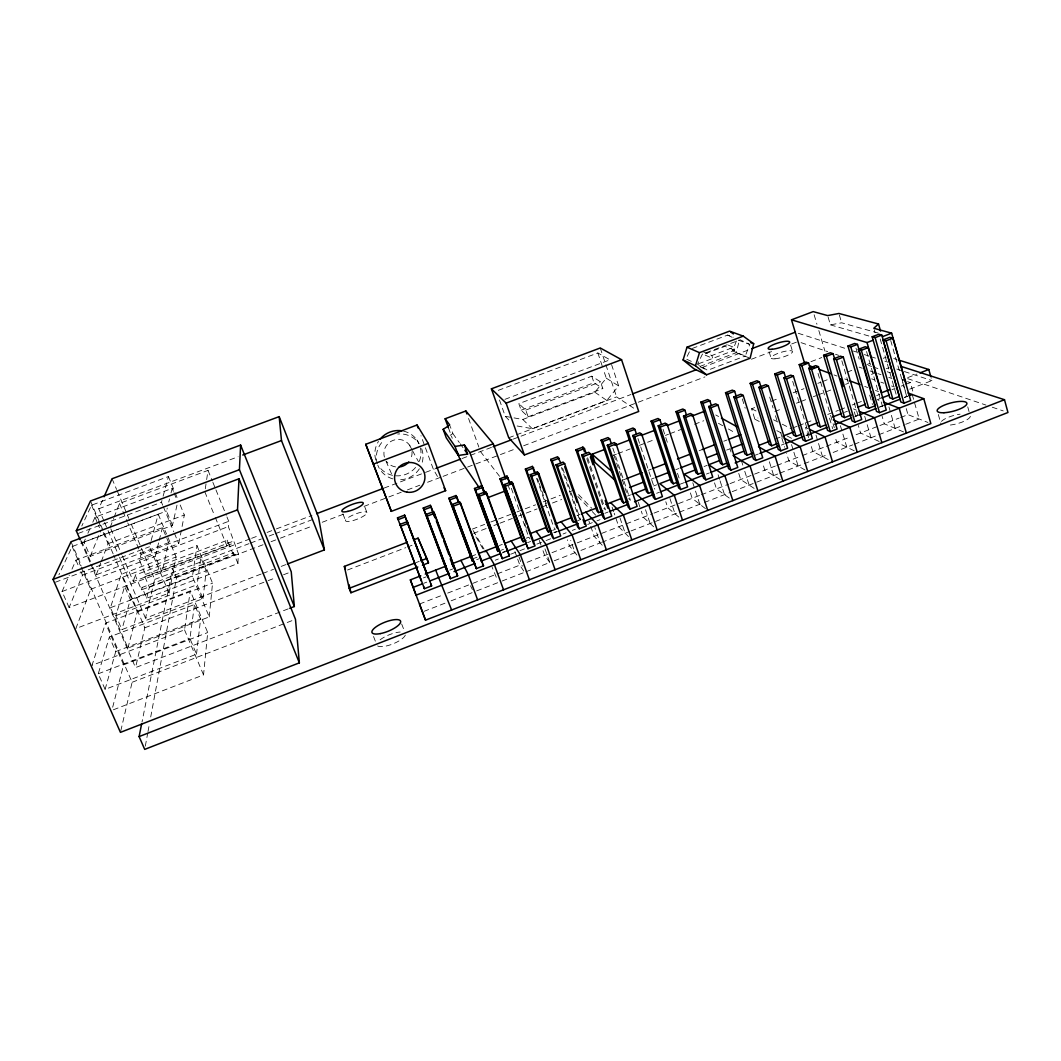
<?xml version="1.0" encoding="UTF-8"?>
<svg xmlns="http://www.w3.org/2000/svg" width="1061" height="1061" viewBox="0 0 1061 1061"><rect width="100%" height="100%" fill="white"/><g stroke="black" fill="none" stroke-linecap="round" stroke-linejoin="round"><path stroke-width="0.75" stroke-dasharray="5 3.75" d="M237.929 563.51L233.526 552.741L142.094 587.449L146.683 598.218L237.929 563.51L238.327 553.444L228.354 526.588L228.725 521.296L226.895 516.813M233.42 554.943L227.399 540.182L135.171 575.102L141.458 589.863L233.42 554.943L233.526 552.741M122.4 555.937L133.328 581.534L226.988 546.044L227.399 540.182M113.394 709.782L203.54 674.915L207.704 632.542L190.29 590.911L105.503 623.218L92.028 665.327L184.534 629.849L190.29 590.911M209.242 616.905L212.545 583.205L196.988 545.606L121.153 574.293L110.463 607.688L127.943 648.059L209.242 616.905L192.426 576.534L196.988 545.606M196.51 654.16L200.595 619.054L194.508 604.478L109.389 636.998L98.249 673.788L105.105 689.385L196.51 654.16L189.932 638.563L194.508 604.478M202.983 598.656L206.232 570.738L200.781 557.582L197.16 584.677L202.983 598.656L121.896 629.611L115.848 615.632L124.681 586.428L130.331 599.584L121.896 629.611M205.29 488.789L206.431 481.124M206.656 479.585L208.022 470.381L119.508 503.445L114.27 516.893M145.304 746.148L147.718 733.178M148.009 731.559L149.508 723.456M150.715 716.971L176.55 577.595L172.625 568.245L142.015 722.024M81.127 567.171L90.742 589.279L75.848 628.563L169.031 593.099L176.113 556.972L167.187 535.606M93.036 567.41L96.233 574.81L178.725 543.656L184.335 515.009L180.052 504.651M71.989 569.134L75.954 560.181L162.386 527.662L168.646 542.635L162.028 572.343L155.264 556.296L158.818 541.985M85.304 539.107L84.005 542.025L90.212 556.362L172.479 525.394L177.373 503.418M120.808 730.79L132.108 682.289L82.188 567.449M288.168 608.881L135.543 667.594L144.813 627.794L113.779 555.341M261.165 574.041L145.516 618.178L154.681 579.439L129.495 519.943M146.683 598.218L149.362 587.224L144.893 576.707L145.49 574.439L139.429 560.181L141.086 554.372L127.771 522.914M699.942 366.443L736.281 352.676L739.371 340.117M159.216 540.394L162.386 527.662M172.479 525.394L166.511 511.07L167.267 508.047M168.765 501.999L169.521 498.975M171.02 492.927L172.147 488.392L95.013 517.224L91.127 525.977M112.678 707.236L123.606 664.862L105.503 623.218M127.943 648.059L137.267 611.892L121.153 574.293M141.458 589.863L142.094 587.449M169.031 593.099L149.482 546.747L150.728 542.105M151.153 540.553L158.248 514.24L72.161 546.534L58.912 574.783M162.704 505.222L161.484 502.264L162.704 497.715M163.115 496.203L168.42 476.522L91.538 505.195L81.803 525.991M105.105 689.385L115.729 651.573L109.389 636.998M133.328 581.534L135.171 575.102M96.233 574.81L100.729 562.953M101.299 561.468L108.036 543.683L101.697 528.882M736.387 341.019L732.567 350.886L745.286 356.005L749.782 344.44L740.246 339.812L702.435 354.109L697.488 364.255L707.581 370.316L745.286 356.005M110.185 527.344L113.686 518.378M250.051 538.895L69.111 607.555L82.466 575.142L79.867 569.16M90.212 556.362L100.782 530.699M69.111 607.555L62.055 591.521L69.336 575.102M87.891 533.272L90.477 527.436M103.938 520.938L98.739 508.789L103.394 498.272M689.398 351.828L685.963 358.883L693.165 362.239M499.492 399.984L505.275 416.336L522.808 419.466L594.863 392.225L606.308 378.207L603.324 369.294M517.158 425.991L532.277 428.684L606.812 400.448L618.656 385.925L610.99 362.889M450.222 435.302L452.848 433.564L450.275 426.482M419.533 604.014L443.259 594.823M447.689 593.099L469.851 584.505M472.795 583.364L519.837 565.128L523.736 571.11M527.145 562.29L550.526 553.219M551.985 552.662L575.659 543.484M577.197 542.887L652.515 513.683M654.04 513.1L699.756 495.368M701.281 494.771L728.575 484.201M730.087 483.604L775.339 466.058M776.838 465.474L800.856 456.164M802.355 455.58L824.795 446.88M826.294 446.31L850.14 437.052M856.094 434.745L878.375 426.111M879.861 425.541L899.105 418.074M900.577 417.503L907.977 414.639L927.924 422.464M423.976 611.361L446.601 602.568M451.124 600.818L472.172 592.648M476.668 590.897L499.134 582.171M502.118 581.004L524.519 572.317M526.004 571.733L549.81 562.489L544.373 547.144M554.266 560.765L575.022 552.701L570.725 540.42M580.937 550.407L600.155 542.94L594.85 527.596M601.627 542.37L629.597 531.508M631.07 530.938L677.939 512.742M679.398 512.171L702.899 503.047M704.438 502.45L730.671 492.264M732.209 491.667L778.257 473.776M779.795 473.179L827.063 454.824M833.137 452.463L852.858 444.811M854.37 444.227L904.171 424.877M905.683 424.294L919.211 419.042L914.396 402.185M651.175 479.161L654.266 477.967M675.817 469.665L678.907 468.485M726.639 450.076L729.729 448.896M132.108 682.289L292.398 620.499M792.54 428.021L797.129 426.257M798.654 425.66L804.782 423.299M806.307 422.716L812.421 420.355M827.726 414.453L838.429 410.328M839.967 409.732L846.081 407.371M852.208 405.01L855.259 403.83M856.797 403.246L861.386 401.482M876.678 395.581L879.741 394.4M891.983 389.679L895.033 388.498M901.16 386.138L904.224 384.957M905.749 384.374L910.338 382.597L913.136 392.411M472.755 555.792L475.713 554.638M499.333 545.526L502.291 544.386M577.078 515.527L579.996 514.399M627.515 496.071L630.592 494.877M653.642 485.991L656.706 484.797M704.106 466.508L707.157 465.341M775.366 439.015L781.413 436.681M844.463 412.358L847.447 411.204M880.259 398.538L877.288 399.692L881.903 401.482M909.728 389.148L931.916 380.581L931.014 377.424M423.405 577.9L426.217 576.826M474.201 558.298L476.986 557.224M526.031 538.285L528.802 537.211L530.142 539.054M449.798 570.089L452.609 569.001M476.668 559.704L479.479 558.616M500.659 550.434L503.458 549.359M552.569 530.394L555.341 529.32L553.895 527.529L536.137 477.092M577.688 520.686L580.46 519.611L562.343 467.424M502.887 552.197L505.978 551.004M527.556 542.662L530.646 541.468M553.776 532.529L556.853 531.349M806.665 435.116L809.715 433.936M855.524 416.23L858.574 415.05M879.94 406.801L883.004 405.62M904.37 397.358L907.434 396.177M423.763 583.285L426.787 582.118M502.185 552.98L505.182 551.826M554.518 532.755L557.489 531.601M604.995 513.245L607.953 512.105M656.613 493.299L659.544 492.171M680.088 484.227L684.478 482.53M706.401 474.055L709.318 472.927M755.233 455.196L758.31 454.002M781.373 445.089L784.437 443.909M805.896 435.62L808.946 434.426M854.689 416.761L857.726 415.58M878.959 407.371L883.508 405.62M904.662 397.437L907.685 396.27M495.248 560.208L498.325 559.014M510.659 554.24L518.352 551.269M519.903 550.672L524.519 548.882M536.839 544.121L544.545 541.137M546.083 540.54L550.712 538.749M563.033 533.988L566.11 532.794M572.277 530.407L575.354 529.214M587.688 524.452L595.38 521.468M596.932 520.871L600.009 519.691M347.531 570.009L405.832 547.648M407.358 547.065L413.498 544.704M754.676 407.57L751.599 408.75L754.862 419.175L757.939 417.994M774.848 411.509L782.541 408.551M796.373 403.233L799.45 402.053M800.989 401.469L807.142 399.108M813.296 396.748L816.373 395.554M817.912 394.971L831.744 389.652M845.59 384.347L848.654 383.154M871.479 374.4L875.895 372.703M886.227 368.737L889.171 367.61M472.304 529.121L484.652 524.373M490.819 522.012L496.999 519.638M498.537 519.041L510.885 514.306M517.052 511.932L535.566 504.824M543.285 501.853L549.452 499.479M551.004 498.895L560.261 495.341M569.518 491.774L574.147 489.996M98.249 673.788L189.932 638.563M123.606 664.862L207.704 632.542M486.15 528.511L473.816 533.259L485.023 552.41M493.856 525.553L498.484 523.776M500.023 523.179L512.357 518.431M518.537 516.07L524.704 513.696M526.243 513.1L537.038 508.948M543.205 506.588L546.282 505.394M552.449 503.02L561.707 499.466M621.998 480.381L626.627 478.604M648.231 470.302L651.308 469.108M699.133 450.713L702.223 449.532M723.814 441.217L726.904 440.036M416.151 562.555L419.201 561.388M905.285 390.859L902.115 379.785L916.929 374.069M810.962 361.668L821.718 357.557M262.704 573.457L273.499 569.333M281.205 566.388L285.833 564.624M144.813 627.794L266.576 581.242M268.115 580.646L275.82 577.701M283.539 574.757L289.693 572.396M613.338 455.355L616.401 454.188M617.926 453.591L630.194 448.909M639.385 445.381L654.717 439.519M665.433 435.408L668.51 434.241M670.035 433.657L680.764 429.546M694.557 424.267L703.748 420.753M115.729 651.573L200.595 619.054M771.626 401.071L779.331 398.114M793.204 392.809L803.986 388.671M817.845 383.353L820.935 382.172M822.474 381.589L828.628 379.228M847.129 372.146L853.283 369.785M866.97 364.533L869.914 363.406M883.216 358.313L886.174 357.172M149.362 587.224L238.327 553.444M176.55 577.595L263.327 544.638M271.072 541.694L278.818 538.749M280.369 538.166L312.915 525.805M322.212 522.264L345.448 513.444M364.042 506.376L387.292 497.556M388.843 496.959L401.23 492.251M407.437 489.903L419.824 485.195M427.57 482.251L441.522 476.959M443.074 476.362L498.856 455.182M500.407 454.585L515.898 448.697M523.643 445.766L636.759 402.795M638.311 402.212L704.942 376.907M751.427 359.241L771.572 351.589M791.718 343.95L797.912 341.589M130.331 599.584L206.232 570.738M110.463 607.688L192.426 576.534M115.848 615.632L197.16 584.677M137.267 611.892L212.545 583.205M139.429 560.181L228.354 526.588M62.055 591.521L155.264 556.296M528.126 416.801L602.82 388.565L600.566 381.867L591.773 376.191L518.856 403.671L521.137 410.209L528.126 416.801L525.779 410.103L518.856 403.671M90.742 589.279L176.113 556.972M702.647 351.536L711.851 355.515L733.655 347.252L734.57 350.21L695.804 364.798M145.49 574.439L234.163 540.858M508.75 437.769L514.903 435.434M516.455 434.851L616.6 396.907L635.95 409.665M144.893 576.707L234.043 542.927M251.603 538.312L259.348 535.367M267.08 532.436L274.826 529.505M276.377 528.922L311.987 515.421M384.095 488.073L425.023 472.556M425.7 472.304L434.32 469.042M462.185 458.471L491.614 447.318M513.285 439.095L519.479 436.747M521.031 436.164L630.963 394.493M702.196 367.491L750.193 349.281M154.681 579.439L248.977 543.67M250.529 543.073L261.351 538.975M269.083 536.044L273.711 534.28M275.263 533.696L315.462 518.444M108.036 543.683L184.335 515.009M504.93 399.347L609.969 359.825L597.86 352.955L496.336 391.071M55.437 582.21L149.482 546.747M82.466 575.142L168.646 542.635M521.137 410.209L593.974 382.729L602.82 388.565M141.086 554.372L228.725 521.296M525.779 410.103L600.566 381.867M692.303 348.432L727.634 335.09L733.244 337.186M78.315 533.404L161.484 502.264M84.005 542.025L166.511 511.07M98.739 508.789L238.115 456.747M828.137 317.146L830.418 324.865L841.638 322.796L878.19 333.048M830.418 324.865L870.497 336.47M893.747 358.525L896.797 359.48M798.257 333.273L845.484 348.485M853.362 351.032L856.506 352.04M864.37 354.573L869.105 356.098M870.67 356.602L876.97 358.631M884.847 361.164L887.991 362.186M896.757 369.042L902.871 371.058M904.396 371.549L931.916 380.581M801.055 342.65L827.699 351.642M835.537 354.294L838.667 355.342M868.455 365.395L871.585 366.456M873.15 366.987L879.423 369.109M887.261 371.748L890.391 372.809M907.632 378.631L986.001 405.09M992.274 407.212L1003.242 410.912M902.115 379.785L906.227 381.191M907.593 381.655L910.338 382.597M859.131 367.133L862.248 368.22M870.06 370.912L876.306 373.074M877.871 373.618L880.988 374.692M888.8 377.398L891.916 378.472M871.691 378.843L874.741 379.944M880.842 382.132L883.906 383.22M891.545 385.952L894.595 387.04M833.999 374.931L837.063 376.071M844.742 378.949L847.819 380.09M864.702 386.416L867.779 387.557M875.458 390.435L878.521 391.589M738.363 340.143L749.782 344.44M728.151 345.09L733.655 347.252M734.57 350.21L724.928 346.35L703.562 354.427L712.78 358.459L711.851 355.515M736.281 352.676L750.1 358.26M853.429 408.883L856.399 410.13M903.574 431.933L884.317 423.816L882.115 416.27M879.131 441.442L860.564 433.021L858.336 425.474M700.22 366.867L707.581 370.316M727.634 335.09L732.952 337.677M854.238 450.792L836.744 442.251L834.941 436.217M808.23 428.724L805.498 427.384L808.721 437.941M751.599 408.75L757.435 411.695M773.496 419.785L780.79 423.458M782.249 424.201L791.002 428.617M754.862 419.175L759.252 421.469M776.851 430.66L781.254 432.954M787.116 436.005L791.519 438.299M828.23 459.599L812.845 451.522L810.551 443.975M715.777 414.957L718.602 416.535M804.981 469.943L788.867 460.819L786.546 453.272M718.43 423.286L722.7 425.726M728.39 428.976L735.512 433.047M780.233 479.572L764.809 470.142L762.448 462.596M606.308 378.207L618.656 385.925M754.132 488.392L740.684 479.506L738.284 471.959M594.863 392.225L606.812 400.448M729.278 498.06L716.467 488.896L714.517 482.848M705.459 508.63L692.17 498.312L690.194 492.277M678.761 517.039L667.793 507.755L665.791 501.72M628.642 498.67L630.446 500.315L612.82 448.127M653.669 526.786L643.337 517.237L641.308 511.203M522.808 419.466L532.277 428.684M628.497 536.561L618.802 526.76L614.173 513.166M505.275 416.336L509.704 420.899M578.577 494.598L591.852 508.365M577.807 496.455L591.123 510.394M592.237 511.561L597.781 517.357M580.46 519.611L578.895 517.874L561.375 467.45M602.21 545.235L594.187 536.296L588.961 521.203M576.945 555.062L569.478 545.871L567.37 539.837M480.461 451.548L499.532 476.296M549.81 562.489L544.704 555.487L542.556 549.452M452.848 433.564L459.32 442.543M460.235 443.816L463.007 447.662M473.14 530.54L484.002 549.028M496.296 577.25L492.132 567.25M416.854 439.904L418.856 443.379A23.435 22.838 -24.2 0 0 397.703 434.029M437.477 476.482L433.405 469.386L420.978 435.726M409.506 445.116L411.748 449.267M412.49 450.646L418.485 461.707M470.487 585.765L472.397 589.545M75.954 560.181L79.217 567.662M386.018 461.15L392.318 475.633M80.888 541.389L90.105 562.675M90.769 564.2L135.543 667.594M71.021 541.76L81.538 565.937M72.161 546.534L80.49 565.699M81.511 540.805L92.4 565.937M110.835 528.842L121.763 554.439M104.588 522.463L118.872 555.884M119.522 557.41L145.516 618.178M90.49 501.004L113.129 553.829M91.538 505.195L97.891 519.996M98.527 521.481L101.06 527.41M95.013 517.224L99.495 527.702M112.055 478.75L116.577 489.426M117.227 490.964L128.845 518.418M119.508 503.445L127.134 521.428M184.534 629.849L203.54 674.915M158.248 514.24L166.537 534.081M163.328 506.694L173.792 531.826M174.415 533.312L178.725 543.656M168.42 476.522L174.548 491.323M175.158 492.808L177.598 498.723M172.147 488.392L173.394 491.376M174.004 492.874L177.107 500.354M204.839 491.853L214.68 515.938M215.303 517.45L226.988 546.044M208.022 470.381L212.28 480.872M212.89 482.37L215.33 488.352M215.94 489.85L226.285 515.314M373.538 636.507L375.7 642.064M342.915 513.869L345.541 520.659M364.838 507.105L366.92 512.529A11.446 2.732 -21.1 0 1 351.615 520.924A11.446 2.732 -21.1 0 1 350.17 516.402A11.446 2.732 -21.1 0 1 366.92 512.529M401.668 623.974L404.347 630.924M448.432 427.782L452.251 438.299M519.001 556.972L522.317 566.176M468.564 418.485L478.843 447.039M514.943 551.548L517.118 557.582M517.662 559.094L519.837 565.128M524.664 523.696L526.309 528.298M511.349 488.312L528.802 537.211M508.484 486.296L509.572 489.32M539.333 540.394L542.012 547.94M537.516 478.657L538.59 481.721M539.134 483.259L541.296 489.4M541.839 490.938L547.781 507.821M612.104 507.131L613.656 511.667M587.622 457.755L605.499 509.943L603.802 508.259L586.627 458.113M619.969 517.874L625.194 533.219M613.815 454.798L626.52 492.397M645.512 509.718L650.154 523.524M638.258 502.145L640.804 509.691M591.773 376.191L593.974 382.729M600.247 347.981L605.354 363.273M605.871 364.798L616.6 396.907M597.86 352.955L602.834 367.809M637.94 438.525L654.796 489.174M669.942 498.537L675.021 513.869M663.045 429.201L667.687 443.365M677.502 473.259L679.57 479.559M692.806 482.768L699.809 504.24M718.098 474.718L719.583 479.32M720.074 480.845L724.517 494.651M741.36 460.554L742.819 465.156M744.756 471.283L749.132 485.089M730.021 448.869L731.002 451.986M742.276 398.896L745.193 408.22M769.371 461.76L773.681 475.553M769.689 397.106L773.058 407.968M775.445 415.726L777.368 421.946M780.724 432.808L782.647 439.015M781.877 438.193L784.676 447.238M769.119 351.788L771.068 358.101M791.533 444.599L793.416 450.726M793.893 452.265L798.137 466.058M792.7 381.363L794.596 387.57M795.06 389.122L809.715 437.251M790.604 345.077L792.514 351.416M816.002 435.129L822.514 456.601M818.018 373.406L834.291 427.742M829.503 418.127L832.673 428.684M814.132 314.772L816.943 324.242M818.827 330.555L824.928 351.072M840.392 425.7L846.811 447.158M841.85 360.833L857.885 415.156M854.33 411.907L856.108 417.941M839.357 315.024L841.638 322.796M864.715 416.297L871.015 437.755M855.988 348.18L859.198 359.135M869.715 395.143L872.46 404.533M888.946 406.933L895.152 428.392M866.558 351.523L883.216 408.83M880.179 338.95L896.399 395.289M874.198 329.692L875.02 332.544M890.709 340.528L907.102 397.822M906.24 408.604L907.977 414.639M912.221 394.52L913.959 400.66M938.335 414.533L940.961 423.883M967.751 406.894L969.051 411.602M970.351 416.297A15.292 4.416 -14.5 0 1 962.208 422.053A15.292 4.416 -14.5 0 1 947.287 425.289M941.465 421.416A15.292 4.416 -14.5 0 1 960.099 414.175M405.315 635.115A15.371 4.92 -21.9 0 1 392.464 644.08A15.371 4.92 -21.9 0 1 377.583 645.91M380.103 639.836A15.371 4.92 -21.9 0 1 400.209 632.024M420.461 447.928A23.156 22.573 -23.9 0 1 418.816 462.41M415.594 467.437A23.156 22.573 -23.9 0 1 394.016 475.607M392.543 475.341A23.156 22.573 -23.9 0 1 379.109 466.628M375.819 460.05A23.156 22.573 -23.9 0 1 378.459 441.416M403.459 431.098A23.156 22.573 -23.9 0 1 419.068 443.75M421.655 448.644A23.435 22.838 -24.2 0 1 421.442 464.758M419.374 468.79A23.435 22.838 -24.2 0 1 397.238 479.691M392.769 478.869A23.435 22.838 -24.2 0 1 377.809 465.182M377.318 463.776A23.435 22.838 -24.2 0 1 383.923 440.235M411.986 451.787A14.125 13.766 -23.9 0 1 410.713 458.843M395.554 466.906A14.125 13.766 -23.9 0 1 386.469 461.416M384.387 457.105A14.125 13.766 -23.9 0 1 393.14 440.342A14.125 13.766 -23.9 0 1 410.726 447.185M774.994 358.804A11.247 2.56 -17 0 0 792.434 352.133A11.247 2.56 -17 0 0 777.952 353.393A11.247 2.56 -17 0 0 774.994 358.804"/><path stroke-width="1.5" d="M299.361 662.846L237.505 509.864L238.99 478.79L71.021 541.76L53.05 579.386L120.437 732.355L299.361 662.846L295.475 619.306L238.99 478.79M289.706 608.285L294.335 606.507L239.428 469.691L240.608 445.063L90.49 501.004L76.286 530.752L80.238 539.877M900.59 366.244L1004.488 399.705L1007.95 412.504L144.707 749.384L139.11 736.586L141.683 723.642M753.695 343.724L750.1 358.26L706.533 374.798L693.894 368.737L683.112 359.958L686.997 347.199L729.557 331.138L743.244 336.125L753.695 343.724L750.604 342.57M706.533 374.798L695.485 365.78L699.491 352.663L743.244 336.125M104.071 496.773L112.055 478.75L279.176 416.628L318.552 517.277L324.387 549.903L287.372 564.028M880.564 331.098L878.521 324.003L873.787 328.26L891.638 333.167L905.975 383.326M443.166 429.347L455.05 446.429L464.333 444.983L467.636 454.081L458.352 455.474L446.283 437.888L443.166 429.347L449.758 425.063L445.143 418.763L465.859 410.978L493.299 443.777L505.779 478.697M139.11 736.586L1004.488 399.705M420.793 575.831L410.368 579.863L425.514 620.154L930.842 423.604L923.773 398.671L908.03 393.021M629.624 487.463L643.483 482.132M655.804 477.384L669.663 472.039M680.446 467.888L692.767 463.14M706.626 457.795L717.408 453.644M731.268 448.299L742.05 444.148M889.211 389.798L881.598 392.729L867.036 342.557L791.493 319.812L804.822 364.016M425.262 574.107L446.071 566.083M452.013 563.789L471.27 556.362M478.67 553.497L496.389 546.667M505.235 543.245L521.415 537.012M530.235 533.603L546.375 527.383M555.155 523.988L571.229 517.781M581.455 513.842L596.653 507.98M605.924 504.399L621.348 498.445M632.131 494.28L645.963 488.949M670.499 479.479L659.783 483.617L674.265 495.248L682.502 520.195M694.955 470.05L684.265 474.161L699.597 485.434L707.714 510.394M719.318 460.646L708.682 464.745L724.849 475.66L732.846 500.62M743.615 451.27L733.005 455.368L750.008 465.925L757.886 490.872M758.761 445.421L769.331 441.349M782.925 436.098L793.456 432.039M808.495 426.23L817.5 422.755M832.5 416.973L841.466 413.511M857.911 407.159L865.365 404.294M881.744 397.968L889.171 395.103M510.421 483.776L506.986 476.084L499.983 478.75L521.879 539.89L523.179 541.733L525.964 540.659M535.885 474.055L532.37 466.402L525.381 469.068L546.985 530.195L548.404 531.999L551.176 530.924M560.738 462.821L557.662 456.747L550.699 459.413L572.012 520.527L573.55 522.291L576.309 521.216M586.043 453.153L584.465 448.551L582.874 447.132L575.924 449.784L596.945 510.898L598.603 512.609L602.741 511.004M611.269 443.525L609.717 438.922L607.993 437.556L601.083 440.196L621.799 501.309L623.576 502.967L627.701 501.376M636.401 433.922L634.863 429.32L633.032 428.007L626.136 430.633L646.573 491.747L648.457 493.352L652.568 491.76M661.494 424.48L659.942 419.745L657.979 418.485L651.109 421.111L671.268 482.211L673.271 483.763L677.356 482.185M686.454 414.944L684.929 410.222L682.846 409.002L676.003 411.615L695.87 472.715L697.992 474.214L702.064 472.649M711.334 405.435L709.822 400.713L707.634 399.546L700.817 402.146L720.392 463.246L722.634 464.705L726.692 463.14M736.135 395.965L734.65 391.244L732.342 390.13L725.538 392.716L744.835 453.803L747.183 455.222L752.581 453.127M761.334 388.101L759.384 381.814L756.957 380.74L750.18 383.326L769.198 444.4L771.665 445.766L777.05 443.684M785.472 377.119L784.039 372.398L781.493 371.377L774.742 373.949L793.482 435.023L796.055 436.35L801.413 434.267M810.498 369.321L808.601 363.034L805.949 362.053L799.225 364.613L817.686 425.686L820.365 426.96L825.71 424.891M834.49 358.406L833.084 353.684L830.325 352.756L823.615 355.316L841.811 416.363L844.596 417.596L851.254 415.023M870.338 388.406L857.487 344.374L854.622 343.485L847.938 346.032L865.856 407.092L868.747 408.273L875.391 405.7L871.253 391.549M892.818 398.976L899.436 396.416L881.81 335.09L878.826 334.255L872.169 336.788L889.808 397.835L892.818 398.976L875.126 337.65L872.169 336.788M413.153 587.383L422.238 583.882M429.824 580.951L449.493 573.351M454.015 571.6L475.129 563.431M481.15 561.11L500.686 553.563M506.681 551.243L526.15 543.723M533.63 540.831L551.534 533.908M558.988 531.03L578.311 523.564M584.253 521.269L603.523 513.816M609.438 511.535L627.157 504.678M634.531 501.84L653.669 494.439M661.016 491.601L678.616 484.797M685.937 481.973L703.483 475.195M710.777 472.37L728.987 465.328M735.18 462.941L752.143 456.389M759.848 453.405L778.297 446.283M785.976 443.312L802.832 436.8M810.485 433.843L827.275 427.344M834.901 424.4L851.638 417.928M859.251 414.997L875.935 408.551M885.02 405.037L900.139 399.188M909.197 395.687L912.221 394.52M424.427 588.683L431.602 585.897L407.318 521.614L400.09 524.373L424.427 588.683L423.591 586.547M450.448 578.603L457.609 575.844L434.413 513.378L433.511 511.614L426.31 514.36L450.448 578.603L426.31 514.36M476.389 568.577L483.524 565.818L460.646 503.365L459.612 501.641L452.424 504.386L476.389 568.577L452.424 504.386M502.238 558.577L509.346 555.831L486.774 493.378L485.62 491.707L478.458 494.439L502.238 558.577L478.458 494.439M527.993 548.617L535.076 545.871L512.821 483.418L511.535 481.813L504.399 484.532L527.993 548.617L504.399 484.532M553.67 538.683L560.725 535.951L538.776 473.511L537.37 471.946L530.261 474.665L552.197 536.813L553.67 538.683L531.627 476.243L530.261 474.665M579.253 528.789L586.282 526.07L564.638 463.63L563.099 462.119L556.017 464.824L577.661 526.972L579.253 528.789L557.516 466.349L556.017 464.824M604.743 518.922L611.746 516.216L590.42 453.776L588.762 452.318L581.693 455.01L603.033 517.158L604.743 518.922L583.325 456.482L581.693 455.01M630.141 509.094L637.13 506.402L616.096 443.962L614.319 442.556L607.277 445.249L628.311 507.383L630.141 509.094L609.027 446.668L607.277 445.249M655.459 499.307L662.422 496.614L641.693 434.188L639.796 432.822L632.78 435.501L653.51 497.649L655.459 499.307L634.65 436.88L632.78 435.501M680.698 489.545L687.634 486.866L667.21 424.44L665.181 423.127L658.191 425.793L678.629 487.927L680.698 489.545L660.181 427.119L658.191 425.793M705.844 479.824L712.753 477.145L692.621 414.732L690.472 413.472L683.509 416.124L703.655 478.259L705.844 479.824L685.631 417.397L683.509 416.124M730.91 470.129L737.793 467.463L717.965 405.05L715.684 403.843L708.748 406.482L728.589 468.617L730.91 470.129L710.989 407.716L708.748 406.482M755.883 460.461L762.753 457.808L743.204 395.408L740.817 394.241L733.907 396.88L753.456 459.002L755.883 460.461L736.254 398.061L733.907 396.88M780.777 450.832L787.62 448.18L768.363 385.793L765.856 384.679L758.96 387.305L778.23 449.413L780.777 450.832L761.44 388.432L758.96 387.305M805.578 441.243L812.394 438.604L793.442 376.204L790.816 375.143L783.946 377.769L802.925 439.877L805.578 441.243L786.533 378.843L783.946 377.769M830.299 431.668L837.102 429.042L818.429 366.668L815.684 365.647L808.84 368.26L827.527 430.355L830.299 431.668L811.546 369.294L808.84 368.26M854.941 422.145L861.718 419.519L843.336 357.146L840.471 356.178L833.654 358.79L852.049 420.872L854.941 422.145L836.479 359.772L833.654 358.79M879.503 412.649L886.253 410.037L868.15 347.663L865.179 346.748L858.376 349.348L876.492 411.416L879.503 412.649L861.32 350.276L858.376 349.348M903.972 403.18L910.696 400.567L892.885 338.22L889.794 337.345L883.017 339.931L900.855 402L903.972 403.18L886.081 340.82L883.017 339.931M923.773 398.671L416.031 595.194L410.368 579.863M626.627 478.604L642.051 472.675M652.86 468.511L665.194 463.763M677.541 459.015L689.875 454.267M702.223 449.532L714.557 444.784M728.443 439.44L740.79 434.692M417.822 566.972L350.912 592.754L349.188 588.338L414.639 563.152M420.726 560.805L426.814 558.457L428.472 562.874L422.384 565.221M919.9 372.928L928.799 369.507L930.577 375.833M405.342 516.893L398.193 519.625L397.49 517.848L404.599 515.129L428.472 578.325M431.19 507.025L430.328 505.328L423.246 508.02L424.082 509.744L431.19 507.025L435.182 517.781M456.959 497.198L455.965 495.54L448.909 498.232L449.864 499.903L456.959 497.198L458.644 501.813M482.636 487.397L481.522 485.792L474.492 488.471L475.567 490.102L482.636 487.397L484.864 493.551M499.983 478.75L501.177 480.328L508.232 477.636M525.381 469.068L526.707 470.593L533.723 467.914M550.699 459.413L552.144 460.885L559.147 458.206M575.924 449.784L577.502 451.204L584.465 448.551M601.083 440.196L602.767 441.562L609.717 438.922M626.136 430.633L627.94 431.96L634.863 429.32M651.109 421.111L653.045 422.384L659.942 419.745M676.003 411.615L678.045 412.848L684.929 410.222M700.817 402.146L702.979 403.326L709.822 400.713M725.538 392.716L727.819 393.856L734.65 391.244M750.18 383.326L752.567 384.4L759.384 381.814M774.742 373.949L777.249 374.997L784.039 372.398M799.225 364.613L801.837 365.607L808.601 363.034M823.615 355.316L826.347 356.257L833.084 353.684M847.938 346.032L850.776 346.934L857.487 344.374M875.126 337.65L881.81 335.09M867.036 342.557L873.19 340.21M882.42 336.695L891.638 333.167M427.172 516.15L434.413 513.378M453.418 506.124L460.646 503.365M479.585 496.124L486.774 493.378M505.659 486.163L512.821 483.418M531.627 476.243L538.776 473.511M557.516 466.349L564.638 463.63M583.325 456.482L590.42 453.776M609.027 446.668L616.096 443.962M634.65 436.88L641.693 434.188M660.181 427.119L667.21 424.44M685.631 417.397L692.621 414.732M710.989 407.716L717.965 405.05M736.254 398.061L743.204 395.408M761.44 388.432L768.363 385.793M786.533 378.843L793.442 376.204M811.546 369.294L818.429 366.668M836.479 359.772L843.336 357.146M861.32 350.276L868.15 347.663M886.081 340.82L892.885 338.22M615.38 480.66L594.942 462.397L592.144 454.214L604.425 449.519M615.168 445.421L628.987 440.143M641.268 435.448L655.075 430.169M667.356 425.474L679.637 420.779M691.918 416.084L704.199 411.389M487.954 497.596L504.943 491.097M349.188 588.338L344.348 566.402L407.305 542.264M413.445 539.916L418.061 538.152L426.814 558.457M524.399 454.97L638.709 411.482L621.547 359.679L600.247 347.981L491.402 388.817L508.75 437.769L524.399 454.97L506.11 403.14L491.402 388.817M391.35 511.349L445.647 490.673L428.246 443.405L417.039 425.01L365.753 444.28L391.35 511.349L365.753 444.28M791.493 319.812L813.19 311.616L827.686 315.594L838.906 313.472L878.521 324.003M464.333 444.983L469.943 452.636L493.299 443.777M316.629 513.657L383.22 488.405M435.859 468.458L460.646 459.055M493.153 446.734L511.734 439.692M632.515 393.896L696.003 369.838M751.745 348.698L795.1 332.265M506.11 403.14L621.547 359.679M53.05 579.386L237.505 509.864M373.459 464.081L428.246 443.405M76.286 530.752L239.428 469.691M242.757 455.01L281.483 440.554L279.176 416.628M898.322 359.958L928.799 369.507M809.424 365.74L814.039 367.451M818.641 369.175L830.922 373.777M849.344 380.674L860.1 384.692M883.442 402.079L899.197 408.18L906.386 433.127M859.357 411.376L874.543 417.729L881.837 442.662M686.997 347.199L699.491 352.663M833.787 420.05L849.808 427.304L857.222 452.238M683.112 359.958L695.485 365.78M809.609 429.387L824.994 436.907L832.514 461.853M784.039 438.06L800.087 446.548L807.726 471.495M721.44 418.114L737.037 426.787M758.496 446.721L775.087 456.217L782.846 481.163M730.83 332.066L733.39 333.923M592.144 454.214L613.298 472.755M635.221 493.1L648.841 505.089L657.197 530.036M610.566 502.609L623.337 514.956L631.812 539.916M585.831 512.158L597.741 524.863L606.335 549.823M561.017 521.733L572.051 534.81L580.765 559.77M536.123 531.336L546.269 544.784L555.115 569.744M464.864 450.235L467.636 454.081M479.108 487.463L459.904 459.333L457.172 451.827M511.137 540.977L520.407 554.797L529.373 579.757M509.346 555.831L485.62 491.707M486.071 550.646L494.453 564.837L503.551 589.81M444.015 487.835L445.647 490.673M482.397 563.802L483.524 565.818M460.912 560.354L468.405 574.929L477.622 599.889M457.609 575.844L433.511 511.614M435.686 570.089L451.615 610.009M428.472 562.874L418.061 538.152M407.318 521.614L408.087 523.431L400.819 526.216L400.09 524.373M430.726 583.789L431.602 585.897M240.608 445.063L291.244 571.813L294.335 606.507M420.594 578.988L421.416 581.043L397.49 517.848M281.483 440.554L324.387 549.903M344.348 566.402L345.448 569.2M404.599 515.129L427.623 576.282M424.082 509.744L446.986 571.163L423.246 508.02M436.323 520.845L442.609 537.741M443.75 540.818L448.883 554.638M452.304 563.842L454.015 568.457M430.328 505.328L434.877 517.556M450.209 558.815L453.047 566.468M419.533 604.014L425.514 620.154M449.864 499.903L472.463 561.322L448.909 498.232M417.039 425.01L418.167 428.074M460.182 503.193L481.827 562.25M455.965 495.54L458.206 501.654M445.143 418.763L448.432 427.782M455.05 446.429L458.352 455.474M469.943 452.636L484.214 492.105M481.522 485.792L484.28 493.431M475.567 490.102L497.861 551.521L474.492 488.471M465.859 410.978L466.933 413.976M501.177 480.328L523.179 541.733M511.535 481.813L526.495 523.763M527.609 526.879L533.696 543.975M506.986 476.084L509.174 482.198M532.37 466.402L534.519 472.516M526.707 470.593L548.404 531.999M537.37 471.946L544.465 492.145M547.741 501.468L557.038 527.887M552.144 460.885L573.55 522.291M564.717 466.774L577.118 502.516M583.046 519.611L584.651 524.267M577.502 451.204L598.603 512.609M590.354 456.973L593.006 464.745M605.221 500.487L607.873 508.246M582.874 447.132L584.478 451.84M602.767 441.562L623.576 502.967M627.94 431.96L648.457 493.352M653.045 422.384L673.271 483.763M678.045 412.848L697.992 474.214M702.979 403.326L722.634 464.705M727.819 393.856L747.183 455.222M752.567 384.4L771.665 445.766M777.249 374.997L796.055 436.35M801.837 365.607L820.365 426.96M826.347 356.257L844.596 417.596M840.537 378.843L842.872 386.708M850.776 346.934L868.747 408.273M349.162 584.836L350.912 592.754M380.249 438.989A23.156 22.573 -23.9 0 1 401.986 430.819M408.75 461.92A14.125 13.766 -23.9 0 1 399.228 466.986M772.076 349.281A11.26 2.493 -17 0 0 789.556 342.61A11.26 2.493 -17 0 0 775.074 343.976A11.26 2.493 -17 0 0 772.076 349.281M943.972 412.729A15.318 4.297 -14.6 0 0 966.889 403.75A15.318 4.297 -14.6 0 0 945.271 404.745A15.318 4.297 -14.6 0 0 943.972 412.729M347.915 511.362A11.459 2.666 -21.1 0 0 363.273 503.033A11.459 2.666 -21.1 0 0 346.523 506.946A11.459 2.666 -21.1 0 0 347.915 511.362M380.355 633.603A15.398 4.801 -21.8 0 0 400.607 621.202A15.398 4.801 -21.8 0 0 377.849 625.658A15.398 4.801 -21.8 0 0 380.355 633.603M407.053 492.171A15.278 14.841 -25.5 0 0 424.042 472.039A15.278 14.841 -25.5 0 0 398.127 468.06A15.278 14.841 -25.5 0 0 407.053 492.171"/></g></svg>
